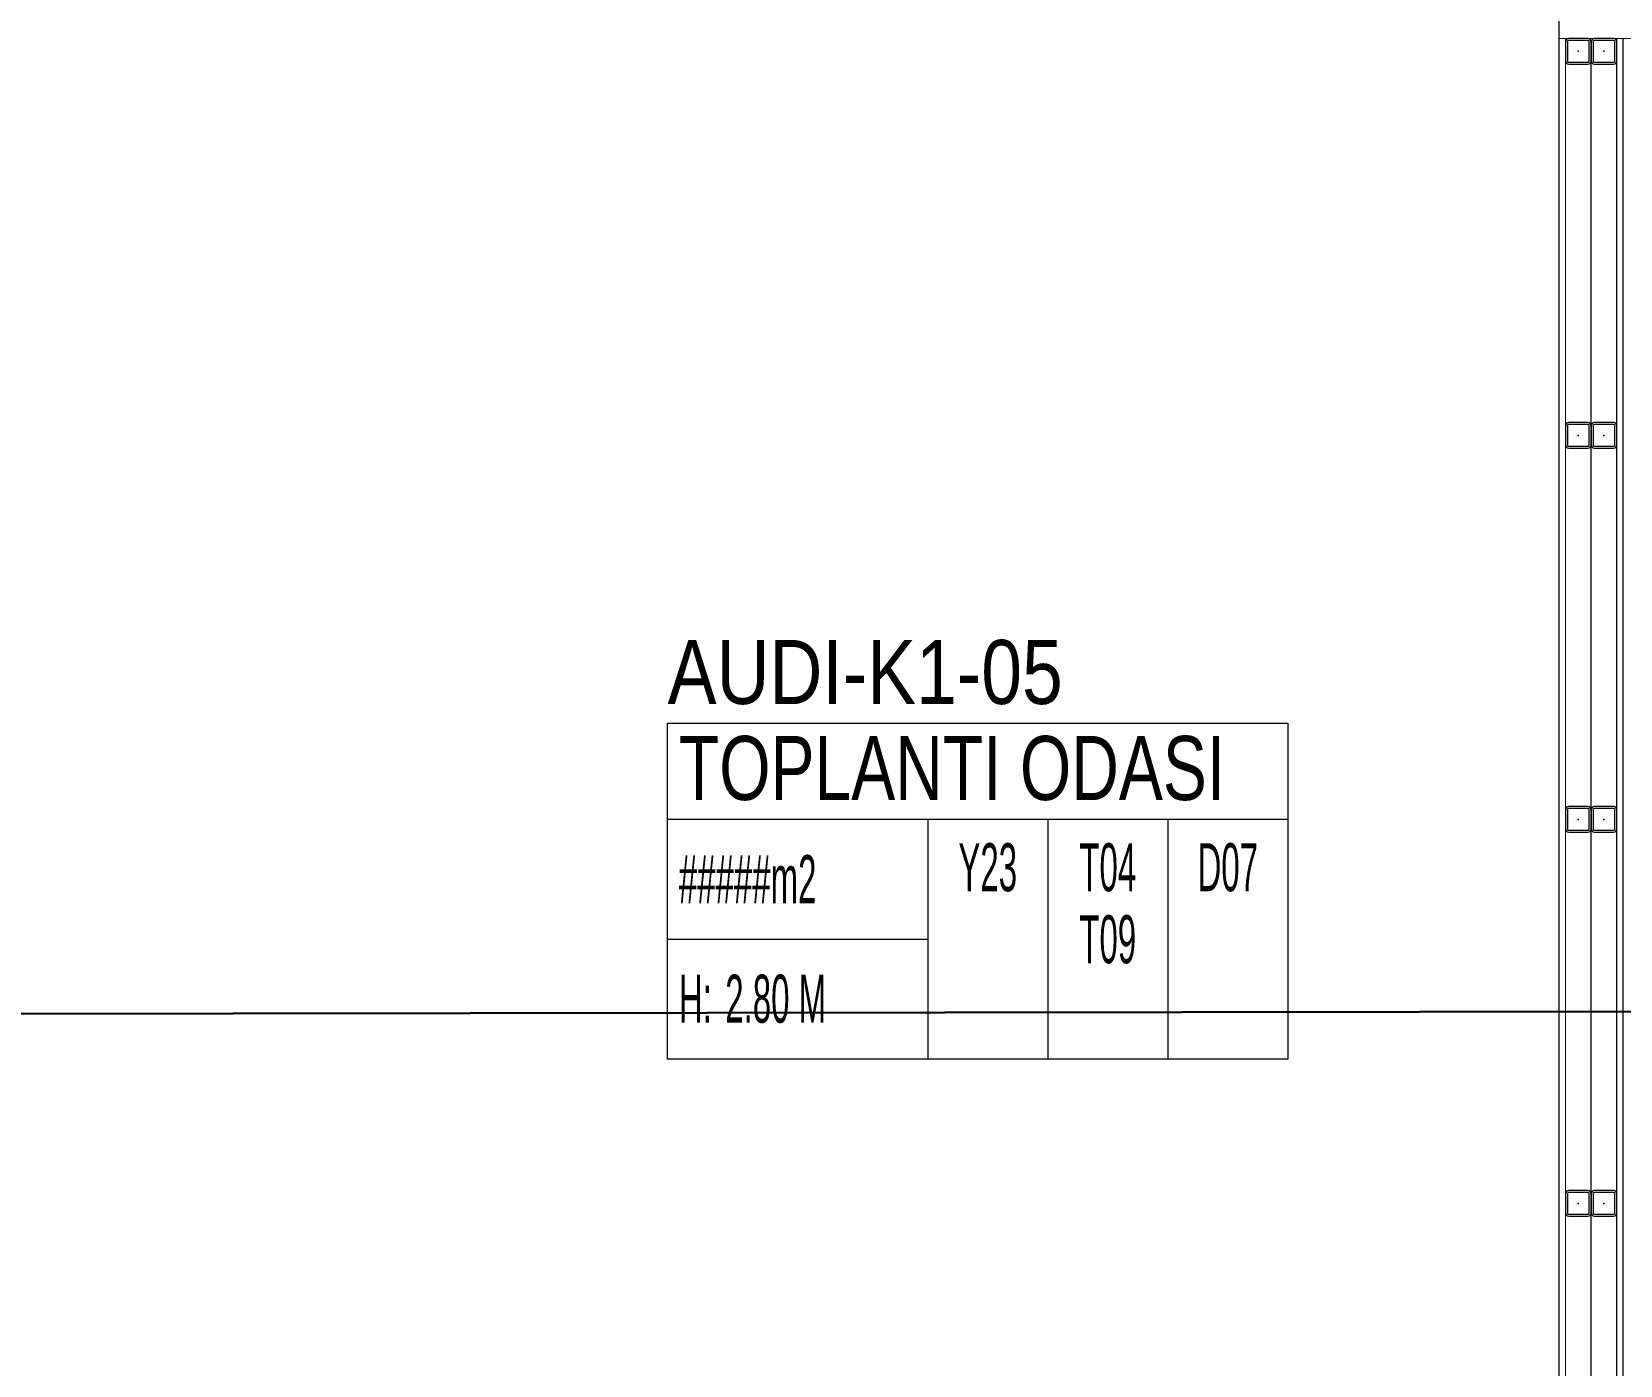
# Model space of a CAD drawing. Extents: x -1457 to 23780, y -2071 to 4205.
# Drawn here: x 8986.9 to 9235, y 2535.7 to 2744.1 of the extents above; entities that cross this region are included whole.
import ezdxf
from ezdxf.enums import TextEntityAlignment as Align

# ---------------------------------------------------------------- set-up
doc = ezdxf.new("R2010")
doc.units = 0
doc.header["$MEASUREMENT"] = 0
doc.linetypes.add('HIDDEN', pattern=[0.375, 0.25, -0.125])
doc.layers.get('0').update_dxf_attribs({"color": 9, "lineweight": 9})
for name, color, linetype, lineweight in [('21', 9, 'Continuous', 9), ('E-KABLO', 7, 'Continuous', 30), ('M-TEFRIS2-015', 129, 'Continuous', 9)]:
    doc.layers.add(name, color=color, linetype=linetype, lineweight=lineweight)
doc.styles.add('Arial', font='arial.ttf', dxfattribs={"height": 2.5})
doc.styles.add('MuuM_TEXT-STANDART', font='ARIALN.TTF')

# ---------------------------------------------------------------- blocks, each defined once
blk = doc.blocks.new('0_roomno2-flat-2')
at = {"layer": '21'}
blk.add_lwpolyline([(96.88, -52.5), (0, -52.5), (0, 0), (96.88, 0)], close=True, dxfattribs=at)
for points in [[(0, -15), (96.88, -15)], [(40.62, -15), (40.62, -52.5)], [(59.38, -15), (59.38, -52.5)], [(78.12, -15), (78.12, -52.5)], [(0, -33.75), (40.62, -33.75)]]:
    blk.add_lwpolyline(points, dxfattribs=at)
at = {"layer": '21', "style": 'MuuM_TEXT-STANDART', "width": 0.6}
blk.add_text('H:', height=7.5, dxfattribs=at).set_placement((1.75, -43.04), align=Align.MIDDLE_LEFT)
at = {"layer": '21', "style": 'Arial'}
blk.add_attdef('ODANO', (0, 5.85), '', height=10, dxfattribs=at)
blk.add_attdef('MEKANADI', text='', height=10, dxfattribs=at).set_placement((1.75, -15), align=Align.BOTTOM_LEFT)
at = {"layer": '21', "style": 'MuuM_TEXT-STANDART', "width": 0.6}
for tag, p in [('YER01', (50, -22.5)), ('TAVAN01', (68.75, -22.5)), ('DUVAR01', (87.5, -22.5)), ('YER02', (50, -33.75)), ('TAVAN02', (68.75, -33.75)), ('DUVAR02', (87.5, -33.75)), ('YER03', (50, -45)), ('TAVAN03', (68.75, -45)), ('DUVAR03', (87.5, -45))]:
    blk.add_attdef(tag, text='', height=7.5, dxfattribs=at).set_placement(p, align=Align.MIDDLE_CENTER)
for tag, p in [('M2', (1.75, -24.38)), ('TEMIZTAVANYUKSEKLIGI', (9, -43.04))]:
    blk.add_attdef(tag, text='', height=7.5, dxfattribs=at).set_placement(p, align=Align.MIDDLE_LEFT)
blk = doc.blocks.new('Prf-40x40')
for points in [[(1.5, -2), (-1.5, -2, -0.414214), (-2, -1.5), (-2, 1.5, -0.414214), (-1.5, 2), (1.5, 2, -0.414214), (2, 1.5), (2, -1.5, -0.414214)], [(1.5, -1.7), (-1.5, -1.7, -0.414214), (-1.7, -1.5), (-1.7, 1.5, -0.414214), (-1.5, 1.7), (1.5, 1.7, -0.414214), (1.7, 1.5), (1.7, -1.5, -0.414214)]]:
    blk.add_lwpolyline(points, format="xyb", close=True)
blk.add_point((0, 0))

msp = doc.modelspace()

# ---------------------------------------------------------------- linework, layer by layer
at = {"layer": 'E-KABLO', "color": 6}
msp.add_line((9396.12, 2591.17), (8949.29, 2590.57), dxfattribs=at)
at = {"layer": 'M-TEFRIS2-015', "linetype": 'HIDDEN', "lineweight": 0}
msp.add_line((9225.5, 2363), (9225.5, 2803), dxfattribs=at)
at = {"layer": 'M-TEFRIS2-015', "linetype": 'HIDDEN', "lineweight": 0, "const_width": 0.2}
for points in [[(9103, 2819.3), (9103, 2803), (9225.5, 2803), (9225.5, 2743), (9309.5, 2743), (9309.5, 2803), (9357, 2803), (9357, 2819.3)], [(9230.5, 2450.5), (9230.5, 2739.5)]]:
    msp.add_lwpolyline(points, dxfattribs=at)
for points in [[(9235.5, 2447), (9225.5, 2447), (9225.5, 2743), (9235.5, 2743)], [(9234.5, 2447), (9226.5, 2447), (9226.5, 2743), (9234.5, 2743)]]:
    msp.add_lwpolyline(points, close=True, dxfattribs=at)

# ---------------------------------------------------------------- block references
at = {"layer": 'M-TEFRIS2-015', "linetype": 'HIDDEN', "lineweight": 0, "xscale": -1}
for p in [(9228.5, 2741), (9232.5, 2741), (9228.5, 2681), (9232.5, 2681), (9228.5, 2621), (9232.5, 2621), (9228.5, 2561), (9232.5, 2561)]:
    msp.add_blockref('Prf-40x40', p, dxfattribs=at)
at = {"layer": 'M-TEFRIS2-015', "linetype": 'HIDDEN', "lineweight": 0}
ref = msp.add_blockref('0_roomno2-flat-2', (9086.24, 2636.03), dxfattribs=at)
ref.add_attrib('ODANO', 'AUDI-K1-05', dxfattribs={"layer": '21', "height": 10, "style": 'MuuM_TEXT-STANDART'}).set_placement((9086.24, 2636.03), align=Align.BOTTOM_LEFT)
ref.add_attrib('MEKANADI', 'TOPLANTI ODASI', dxfattribs={"layer": '21', "height": 10, "style": 'MuuM_TEXT-STANDART', "width": 0.9}).set_placement((9087.99, 2621.03), align=Align.BOTTOM_LEFT)
ref.add_attrib('M2', '#####m2', dxfattribs={"layer": '21', "height": 7.5, "style": 'MuuM_TEXT-STANDART', "width": 0.6}).set_placement((9087.99, 2611.66), align=Align.MIDDLE_LEFT)
ref.add_attrib('TEMIZTAVANYUKSEKLIGI', '2.80 M', dxfattribs={"layer": '21', "height": 7.5, "style": 'MuuM_TEXT-STANDART', "width": 0.6}).set_placement((9095.24, 2592.99), align=Align.MIDDLE_LEFT)
ref.add_attrib('YER01', 'Y23', dxfattribs={"layer": '21', "height": 7.5, "style": 'MuuM_TEXT-STANDART', "width": 0.6}).set_placement((9136.24, 2613.53), align=Align.MIDDLE_CENTER)
ref.add_attrib('TAVAN01', 'T04', dxfattribs={"layer": '21', "height": 7.5, "style": 'MuuM_TEXT-STANDART', "width": 0.6}).set_placement((9154.99, 2613.53), align=Align.MIDDLE_CENTER)
ref.add_attrib('DUVAR01', 'D07', dxfattribs={"layer": '21', "height": 7.5, "style": 'MuuM_TEXT-STANDART', "width": 0.6}).set_placement((9173.74, 2613.53), align=Align.MIDDLE_CENTER)
ref.add_attrib('TAVAN02', 'T09', dxfattribs={"layer": '21', "height": 7.5, "style": 'MuuM_TEXT-STANDART', "width": 0.6}).set_placement((9154.99, 2602.28), align=Align.MIDDLE_CENTER)

doc.saveas('drawing.dxf')
